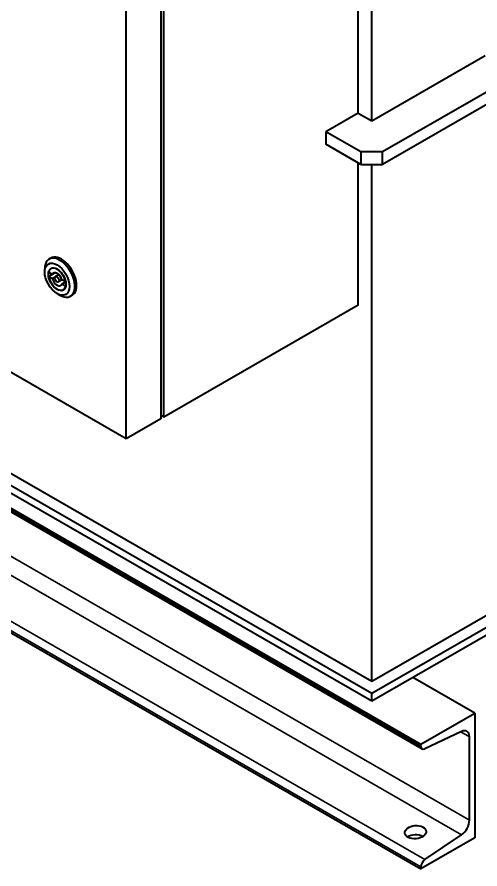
# Model space of a CAD drawing. Header units: millimetres. Extents: x 0 to 4756, y 0 to 3364.
# Drawn here: x 4012.2 to 4163.8, y 2449.2 to 2728.2 of the extents above; entities that cross this region are included whole.
import ezdxf

# ---------------------------------------------------------------- set-up
doc = ezdxf.new("R2010")
doc.units = ezdxf.units.MM
doc.header["$LTSCALE"] = 4
doc.layers.add('가시적인 것(ISO)', color=3, linetype='Continuous', lineweight=40)
doc.layers.add('가시적인 좁은 것(ISO)', color=3, linetype='Continuous', lineweight=35)

msp = doc.modelspace()

# ---------------------------------------------------------------- linework, layer by layer
at = {"layer": '가시적인 것(ISO)'}
for p, q in [((4123.9535, 2696.8027), (4123.9535, 2900.0361)), ((4059.2533, 2870.4715), (4059.2533, 2596.5932)), ((4060.3139, 2597.204), (4060.3139, 2871.0822)), ((4047.9396, 2590.078), (4047.9396, 2863.9563)), ((4128.373, 2694.2577), (4128.373, 2844.4908)), ((4128.373, 2694.2577), (4165.4692, 2715.62)), ((4176.0758, 2709.5121), (4131.9085, 2684.0778)), ((4176.1085, 2705.4432), (4131.9085, 2679.9901)), ((4047.9396, 2590.078), (3860.5563, 2697.9849)), ((4123.9535, 2696.8027), (4113.3469, 2690.6948)), ((4123.9535, 2696.8027), (4128.373, 2694.2577)), ((4124.8374, 2684.0778), (4113.3469, 2690.6948)), ((4113.3469, 2690.6948), (4113.3469, 2686.607)), ((4124.8374, 2679.9901), (4113.3469, 2686.607)), ((4131.9085, 2684.0778), (4124.8374, 2684.0778)), ((4124.8374, 2684.0778), (4124.8374, 2679.9901)), ((4131.9085, 2679.9901), (4131.9085, 2684.0778)), ((4123.9535, 2633.8516), (4123.9535, 2680.4991)), ((4124.8374, 2679.9901), (4131.9085, 2679.9901)), ((4128.373, 2510.7184), (4128.373, 2679.9901)), ((4023.2331, 2649.2373), (4022.7028, 2648.932)), ((4021.2463, 2644.6982), (4021.2463, 2645.7162)), ((4023.7059, 2646.0477), (4023.316, 2645.8232)), ((4022.5483, 2644.6434), (4023.744, 2643.9548)), ((4024.7348, 2644.5127), (4022.5483, 2643.2535)), ((4022.5483, 2643.2535), (4023.744, 2642.565)), ((4023.744, 2643.9548), (4024.7172, 2644.5152)), ((4023.744, 2642.565), (4024.6964, 2643.1135)), ((4025.8923, 2643.8449), (4024.8131, 2643.2235)), ((4025.0155, 2644.4389), (4025.6088, 2644.0972)), ((4026.9175, 2642.1274), (4025.8112, 2641.4903)), ((4028.076, 2641.4602), (4026.8803, 2642.1488)), ((4026.8803, 2640.7589), (4028.1225, 2641.4742)), ((4028.076, 2640.0704), (4026.8803, 2640.7589)), ((4028.1204, 2641.4858), (4028.076, 2641.4602)), ((4025.2964, 2637.6651), (4026.1769, 2637.1541)), ((4027.6981, 2639.115), (4027.3083, 2638.8905)), ((4028.1438, 2640.1094), (4028.076, 2640.0704)), ((4030.2196, 2637.1052), (4029.6893, 2636.7998)), ((4123.9535, 2633.8516), (4060.3139, 2597.204)), ((3900.5078, 2630.5263), (4144.4596, 2490.0438)), ((4144.8758, 2488.4515), (3900.9239, 2628.9341)), ((4128.373, 2506.6464), (3925.0798, 2623.7152)), ((3932.1508, 2623.7152), (4128.373, 2510.7184)), ((3925.0798, 2621.2626), (4128.373, 2504.1938)), ((4059.2533, 2596.5932), (4047.9396, 2590.078)), ((4059.2533, 2597.8148), (4060.3139, 2597.204)), ((4128.373, 2504.1938), (4286.0578, 2594.9984)), ((3900.5078, 2589.6489), (4144.4596, 2449.1664)), ((4128.373, 2510.7184), (4202.6192, 2553.474)), ((4206.1547, 2551.438), (4128.373, 2506.6464)), ((4162.1373, 2500.2236), (4141.808, 2511.9305)), ((4128.373, 2504.1938), (4128.373, 2506.6464)), ((4144.4596, 2490.0438), (4162.1373, 2500.2236)), ((4162.1373, 2500.2236), (4162.1373, 2459.3463)), ((4157.7876, 2494.1989), (4145.7506, 2488.4849)), ((4160.3695, 2465.1059), (4160.3695, 2492.428)), ((4144.4596, 2489.3703), (4144.4596, 2490.0438)), ((4162.1373, 2459.3463), (4144.4596, 2449.1664)), ((4145.7506, 2452.2121), (4157.7876, 2460.3614)), ((4144.4596, 2449.1664), (4144.4596, 2449.8398))]:
    msp.add_line(p, q, dxfattribs=at)
for centre, major_axis, ratio, start_param, end_param in [((4026.196, 2642.8659), (3.4932, -6.0661), 0.57809312, 5.49585344, 10.21210983), ((4026.7264, 2643.1713), (3.4932, -6.0661), 0.57809312, 0, 3.14159267), ((4025.3121, 2642.3569), (-1.9961, 3.4663), 0.57809312, 4.14305721, 6.8563845), ((4025.3121, 2642.3569), (1.9961, -3.4663), 0.57809312, 4.14305721, 6.8563845), ((4025.3121, 2642.3569), (-1.1852, 2.0581), 0.57809312, 4.29493684, 6.70450487), ((4025.3121, 2642.3569), (1.1852, -2.0581), 0.57809312, 4.29493684, 6.70450487), ((4027.5749, 2643.6599), (1.1852, -2.0581), 0.57809312, 5.32213426, 5.67730744), ((4157.5411, 2490.7992), (1.9961, 3.4663), 0.57809312, 5.49585344, 6.9793833), ((4145.8739, 2490.1847), (-0.9981, -1.7332), 0.57809312, 5.49585344, 6.9793833), ((4157.5411, 2463.4772), (1.9961, 3.4663), 0.57809312, 4.01232357, 5.49585344), ((4142.6919, 2458.3283), (-3.5, 0), 0.5758617, 3.93886495, 5.5699965), ((4145.8739, 2450.6542), (0.9981, 1.7332), 0.57809312, 0.87073092, 2.35426078)]:
    msp.add_ellipse(centre, major_axis=major_axis, ratio=ratio, start_param=start_param, end_param=end_param, dxfattribs=at)
for centre, major_axis, ratio in [((4025.3121, 2642.3569), (2.8694, -4.9829), 0.57809312), ((4025.3121, 2642.3569), (2.0336, -3.5313), 0.57809312), ((4025.3121, 2642.3569), (0.499, -0.8666), 0.57809312), ((4142.6919, 2461.2153), (-3.4953, -0.2902), 0.62381899)]:
    msp.add_ellipse(centre, major_axis=major_axis, ratio=ratio, dxfattribs=at)
at = {"layer": '가시적인 좁은 것(ISO)'}
for p, q in [((3900.5078, 2629.8528), (4144.4596, 2489.3703)), ((3916.4177, 2605.5885), (4160.3695, 2465.1059)), ((3913.8358, 2600.8439), (4157.7876, 2460.3614)), ((3901.7988, 2592.6946), (4145.7506, 2452.2121)), ((3900.5078, 2590.3224), (4144.4596, 2449.8398)), ((4157.5172, 2494.0706), (4160.3695, 2492.428))]:
    msp.add_line(p, q, dxfattribs=at)

doc.saveas('drawing.dxf')
